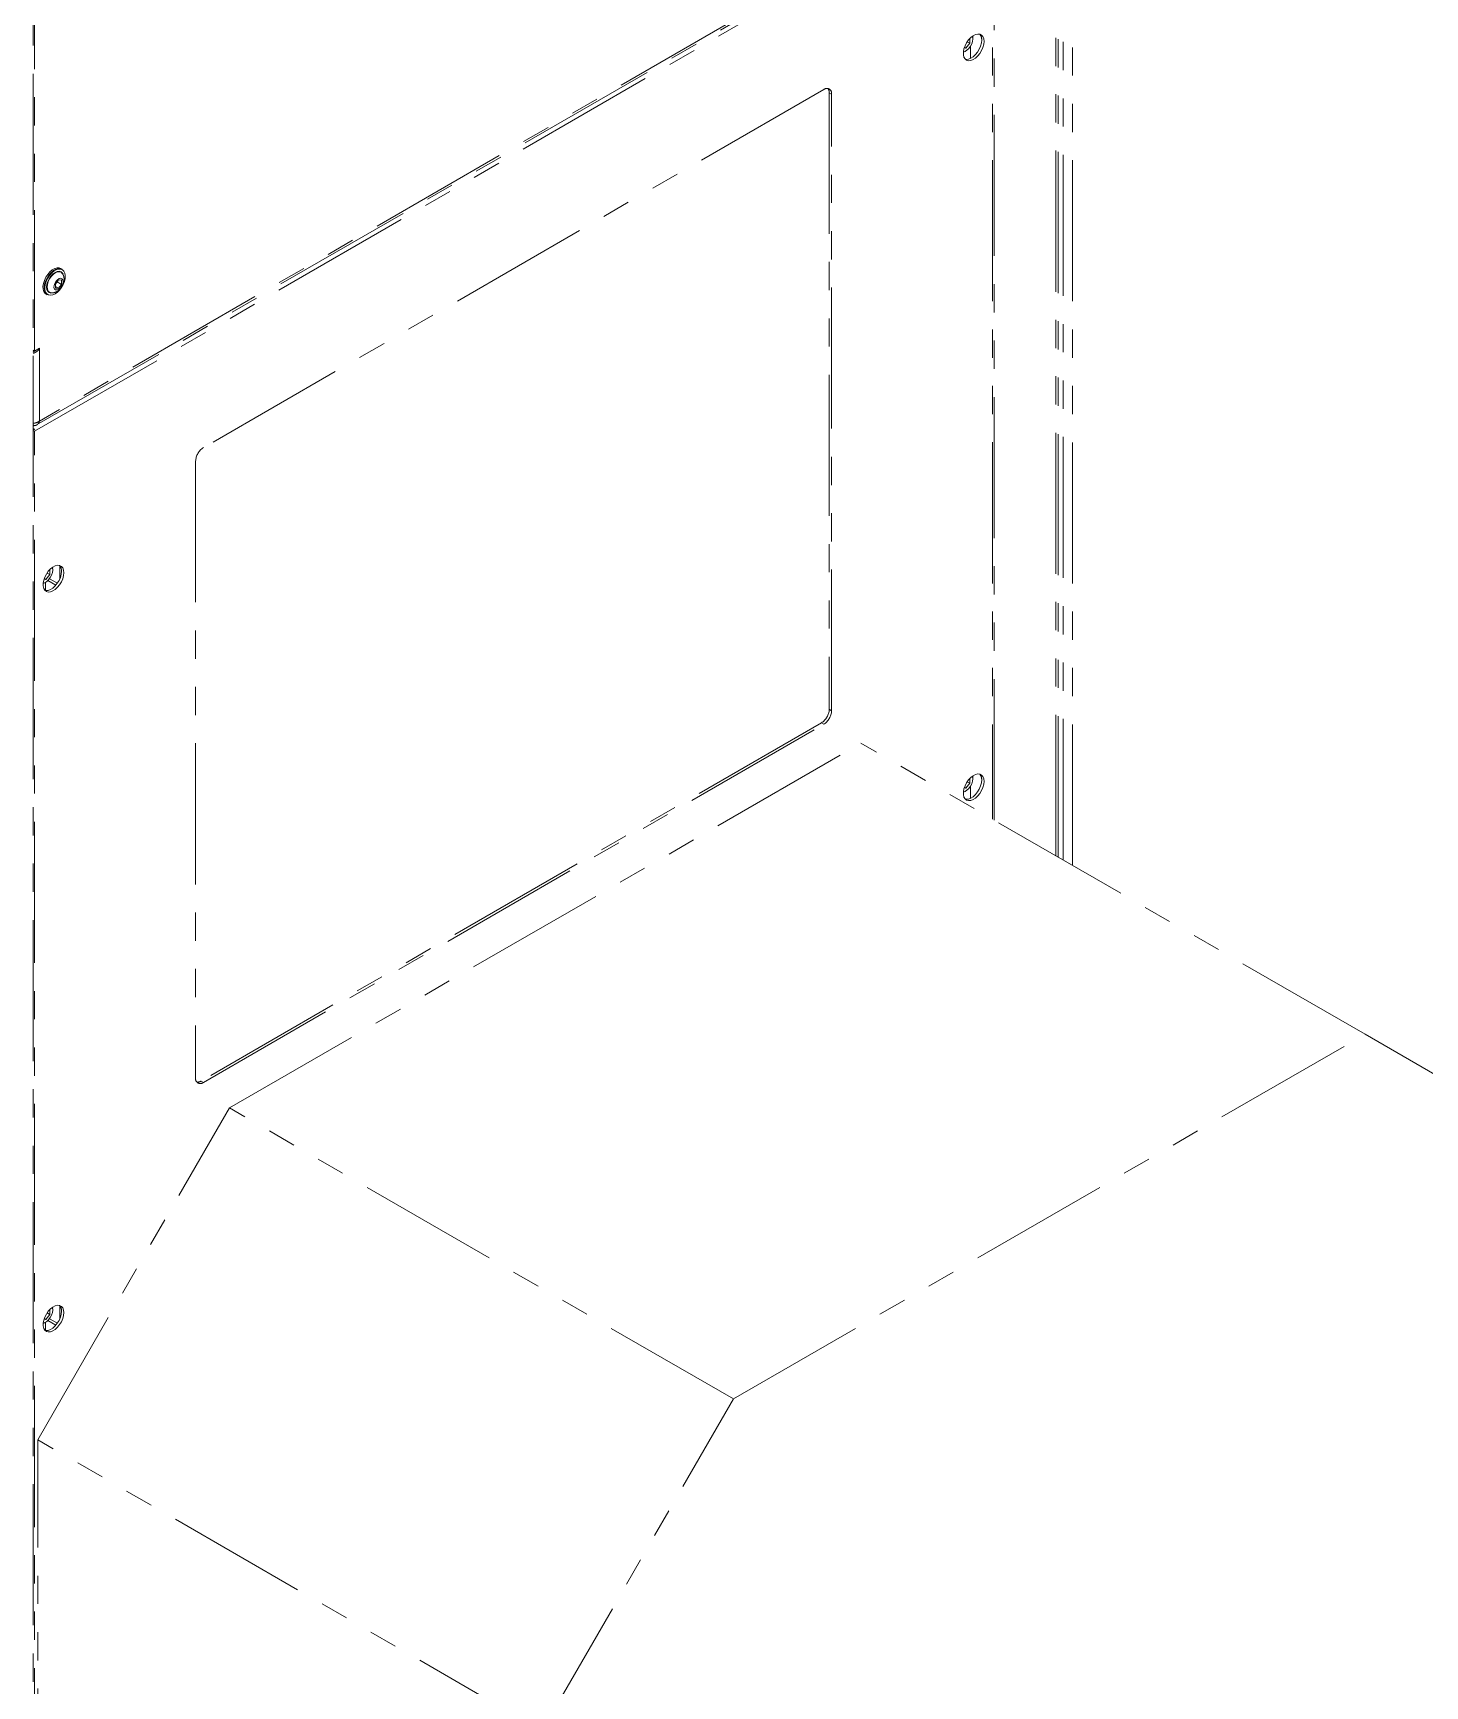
# Paper-space layout 'Blatt1' of a CAD drawing. Header units: millimetres. Extents: x 0 to 1189, y 0 to 841.
# Drawn here: x 671.7 to 734.4, y 99.3 to 173.7 of the extents above; entities that cross this region are included whole.
import ezdxf

# ---------------------------------------------------------------- set-up
doc = ezdxf.new("R2010")
doc.units = ezdxf.units.MM
doc.linetypes.add('PHANTOM', pattern=[12.7, 6.35, -1.27, 1.27, -1.27, 1.27, -1.27])

psp = doc.layouts.new('Blatt1')

# ---------------------------------------------------------------- linework, layer by layer
at = {"color": 8, "linetype": 'PHANTOM', "lineweight": 18}
for p, q in [((718.08, 136.437), (718.08, 211.6)), ((718.505, 136.192), (718.505, 211.6)), ((717.755, 136.625), (717.755, 211.124)), ((714.679, 180.85), (671.984, 156.202)), ((707.65, 170.923), (707.544, 170.984)), ((671.984, 156.202), (671.984, 159.441)), ((707.544, 143.222), (707.65, 143.16)), ((707.297, 142.548), (707.191, 142.609)), ((679.26, 126.485), (679.366, 126.424))]:
    psp.add_line(p, q, dxfattribs=at)
at = {"color": 7, "linetype": 'PHANTOM', "lineweight": 18}
for p, q in [((717.86, 136.564), (717.86, 211.333)), ((714.969, 138.233), (714.969, 209.516)), ((671.765, 159.347), (671.765, 184.616)), ((671.694, 184.534), (671.694, 80.213)), ((671.765, 155.743), (714.898, 180.643)), ((671.856, 156.024), (714.679, 180.744)), ((714.898, 180.643), (714.898, 138.274)), ((713.88, 173.209), (713.88, 173.429)), ((714.014, 173.404), (714.014, 173.453)), ((713.661, 172.841), (713.59, 172.809)), ((713.623, 172.996), (713.703, 172.989)), ((713.634, 173.029), (713.703, 172.989)), ((713.661, 172.841), (713.703, 172.866)), ((713.88, 173.209), (713.703, 172.989)), ((713.759, 173.279), (713.88, 173.209)), ((713.908, 172.528), (713.908, 173.073)), ((707.297, 171.127), (679.366, 155.003)), ((707.544, 170.984), (707.544, 143.222)), ((707.65, 143.16), (707.65, 170.923)), ((673.005, 163.043), (672.948, 163.075)), ((672.84, 162.553), (672.698, 162.377)), ((672.698, 162.361), (672.783, 162.466)), ((672.698, 162.377), (672.698, 162.188)), ((672.698, 162.257), (672.84, 162.176)), ((672.783, 162.466), (672.783, 162.483)), ((672.783, 162.466), (672.981, 162.352)), ((672.981, 162.54), (672.84, 162.553)), ((672.84, 162.176), (672.981, 162.352)), ((672.981, 162.352), (672.981, 162.54)), ((673.014, 162.865), (673.044, 162.809)), ((672.278, 161.915), (672.335, 161.882)), ((672.698, 162.188), (672.84, 162.176)), ((671.694, 159.388), (671.765, 159.347)), ((671.991, 159.478), (671.765, 159.347)), ((671.956, 159.457), (671.984, 159.441)), ((671.963, 159.461), (671.991, 159.445)), ((671.991, 159.445), (671.984, 159.441)), ((671.991, 159.445), (671.991, 159.478)), ((671.694, 156.095), (671.715, 155.99)), ((671.694, 155.996), (671.715, 155.99)), ((671.775, 155.838), (671.694, 155.86)), ((671.694, 155.791), (671.775, 155.838)), ((671.694, 155.762), (671.765, 155.743)), ((671.765, 81.006), (671.765, 155.743)), ((679.013, 154.391), (679.013, 126.628)), ((672.896, 149.092), (672.896, 149.688)), ((672.225, 148.92), (672.154, 148.888)), ((672.187, 149.076), (672.267, 149.068)), ((672.197, 149.108), (672.267, 149.068)), ((672.225, 148.92), (672.267, 148.945)), ((672.26, 148.941), (672.26, 148.566)), ((672.444, 149.288), (672.267, 149.068)), ((672.323, 149.358), (672.444, 149.288)), ((672.364, 149.019), (672.723, 148.812)), ((672.788, 148.897), (672.436, 149.1)), ((672.444, 149.288), (672.444, 149.508)), ((672.578, 149.484), (672.578, 149.533)), ((707.191, 142.609), (679.26, 126.485)), ((679.366, 126.424), (707.297, 142.548)), ((680.533, 125.277), (708.973, 141.695)), ((731.671, 128.591), (708.973, 141.695)), ((713.759, 139.964), (713.88, 139.894)), ((713.88, 139.894), (713.88, 140.114)), ((714.014, 140.09), (714.014, 140.139)), ((713.661, 139.526), (713.59, 139.494)), ((713.623, 139.681), (713.703, 139.674)), ((713.634, 139.714), (713.703, 139.674)), ((713.661, 139.526), (713.703, 139.551)), ((713.88, 139.894), (713.703, 139.674)), ((713.908, 139.213), (713.908, 139.758)), ((703.231, 112.173), (731.671, 128.591)), ((731.671, 128.591), (740.298, 123.61)), ((671.906, 110.335), (680.533, 125.277)), ((703.231, 112.173), (680.533, 125.277)), ((672.444, 115.973), (672.444, 116.193)), ((672.578, 116.169), (672.578, 116.218)), ((672.896, 115.777), (672.896, 116.373)), ((672.225, 115.606), (672.154, 115.573)), ((672.187, 115.761), (672.267, 115.754)), ((672.197, 115.794), (672.267, 115.754)), ((672.225, 115.606), (672.267, 115.63)), ((672.26, 115.626), (672.26, 115.251)), ((672.444, 115.973), (672.267, 115.754)), ((672.323, 116.043), (672.444, 115.973)), ((672.364, 115.704), (672.723, 115.497)), ((672.788, 115.582), (672.436, 115.785)), ((694.604, 97.231), (703.231, 112.173)), ((694.604, 97.231), (671.906, 110.335)), ((671.906, 80.082), (671.906, 110.335))]:
    psp.add_line(p, q, dxfattribs=at)
at = {"color": 7, "linetype": 'PHANTOM', "lineweight": 18, "flags": 128}
for points in [[(714.517, 173.294), (714.504, 173.411), (714.467, 173.507), (714.407, 173.578), (714.329, 173.618), (714.235, 173.626), (714.131, 173.602), (714.023, 173.547), (713.916, 173.464), (713.816, 173.357), (713.73, 173.232), (713.66, 173.096), (713.611, 172.956), (713.586, 172.82), (713.586, 172.695), (713.611, 172.587), (713.66, 172.504), (713.73, 172.448), (713.816, 172.423), (713.916, 172.431), (714.023, 172.471), (714.131, 172.541), (714.235, 172.637), (714.329, 172.753), (714.407, 172.885), (714.467, 173.024), (714.504, 173.163), (714.517, 173.294)], [(713.587, 172.824), (713.659, 172.844), (713.748, 172.895), (713.833, 172.973), (713.907, 173.071), (713.965, 173.182), (714.002, 173.296), (714.014, 173.404), (714.002, 173.498), (713.992, 173.526)], [(714.006, 173.536), (714.011, 173.507), (714.014, 173.453)], [(714.41, 173.356), (714.398, 173.224), (714.361, 173.085), (714.301, 172.946), (714.222, 172.815), (714.129, 172.698), (714.025, 172.602), (713.917, 172.532), (713.81, 172.493), (713.71, 172.485), (713.668, 172.492)], [(672.948, 163.075), (672.874, 163.102), (672.775, 163.103), (672.668, 163.07), (672.558, 163.007), (672.451, 162.916), (672.353, 162.802), (672.269, 162.672), (672.203, 162.532), (672.159, 162.39), (672.14, 162.254), (672.147, 162.131), (672.178, 162.027), (672.233, 161.949), (672.278, 161.915)], [(672.335, 161.882), (672.29, 161.916), (672.235, 161.995), (672.203, 162.098), (672.197, 162.221), (672.216, 162.357), (672.26, 162.499), (672.325, 162.639), (672.41, 162.769), (672.508, 162.883), (672.615, 162.974), (672.725, 163.038), (672.832, 163.07), (672.93, 163.07), (673.005, 163.043)], [(673.082, 162.949), (673.018, 163.011), (672.937, 163.043), (672.841, 163.044), (672.737, 163.012), (672.631, 162.951), (672.527, 162.862), (672.432, 162.752), (672.35, 162.625), (672.286, 162.49), (672.244, 162.352), (672.225, 162.22), (672.231, 162.101), (672.262, 162), (672.315, 161.924), (672.389, 161.877), (672.478, 161.861), (672.578, 161.877), (672.684, 161.923), (672.79, 161.999), (672.89, 162.099), (672.98, 162.218), (673.026, 162.296)], [(672.585, 161.972), (672.493, 161.963), (672.414, 161.987), (672.354, 162.043), (672.316, 162.128), (672.303, 162.234), (672.316, 162.356), (672.354, 162.484), (672.414, 162.61), (672.493, 162.726), (672.585, 162.823), (672.684, 162.895), (672.783, 162.937), (672.875, 162.946), (672.954, 162.921), (673.014, 162.865), (673.014, 162.865)], [(673.013, 162.844), (673.012, 162.845), (672.954, 162.9), (672.877, 162.923), (672.789, 162.914), (672.693, 162.874), (672.598, 162.804), (672.509, 162.711), (672.433, 162.599), (672.375, 162.477), (672.338, 162.354), (672.325, 162.236), (672.338, 162.134), (672.375, 162.052), (672.375, 162.052)], [(672.662, 162.144), (672.637, 162.211), (672.639, 162.299), (672.669, 162.397), (672.721, 162.489), (672.79, 162.565), (672.865, 162.614), (672.937, 162.629), (672.995, 162.608), (673.033, 162.555), (673.045, 162.475), (673.028, 162.381), (672.987, 162.285), (672.925, 162.199), (672.852, 162.135), (672.777, 162.103), (672.711, 162.106), (672.662, 162.144)], [(673.037, 162.318), (673.053, 162.35), (673.106, 162.488), (673.137, 162.623), (673.143, 162.75), (673.124, 162.861), (673.082, 162.949)], [(673.08, 149.374), (673.067, 149.491), (673.03, 149.587), (672.971, 149.657), (672.892, 149.697), (672.798, 149.706), (672.694, 149.682), (672.586, 149.626), (672.48, 149.543), (672.38, 149.436), (672.293, 149.311), (672.223, 149.175), (672.175, 149.035), (672.15, 148.899), (672.15, 148.774), (672.175, 148.667), (672.223, 148.583), (672.293, 148.527), (672.38, 148.503), (672.48, 148.511), (672.586, 148.55), (672.694, 148.62), (672.798, 148.716), (672.892, 148.833), (672.971, 148.964), (673.03, 149.103), (673.067, 149.242), (673.08, 149.374)], [(672.15, 148.904), (672.223, 148.923), (672.311, 148.974), (672.396, 149.052), (672.471, 149.15), (672.529, 149.261), (672.565, 149.375), (672.578, 149.484), (672.565, 149.578), (672.555, 149.605)], [(672.57, 149.616), (672.575, 149.586), (672.578, 149.533)], [(672.974, 149.435), (672.961, 149.303), (672.924, 149.164), (672.865, 149.025), (672.786, 148.894), (672.692, 148.777), (672.588, 148.681), (672.48, 148.612), (672.373, 148.572), (672.274, 148.564), (672.235, 148.571)], [(714.517, 139.979), (714.504, 140.096), (714.467, 140.193), (714.407, 140.263), (714.329, 140.303), (714.235, 140.312), (714.131, 140.288), (714.023, 140.232), (713.916, 140.149), (713.816, 140.042), (713.73, 139.917), (713.66, 139.781), (713.611, 139.641), (713.586, 139.505), (713.586, 139.38), (713.611, 139.273), (713.66, 139.189), (713.73, 139.133), (713.816, 139.109), (713.916, 139.116), (714.023, 139.156), (714.131, 139.226), (714.235, 139.322), (714.329, 139.439), (714.407, 139.57), (714.467, 139.709), (714.504, 139.848), (714.517, 139.979)], [(713.587, 139.51), (713.659, 139.529), (713.748, 139.58), (713.833, 139.658), (713.907, 139.756), (713.965, 139.867), (714.002, 139.981), (714.014, 140.09), (714.002, 140.184), (713.992, 140.211)], [(714.41, 140.041), (714.398, 139.909), (714.361, 139.77), (714.301, 139.631), (714.222, 139.5), (714.129, 139.383), (714.025, 139.287), (713.917, 139.218), (713.81, 139.178), (713.71, 139.17), (713.668, 139.177)], [(714.006, 140.221), (714.011, 140.192), (714.014, 140.139)], [(673.08, 116.059), (673.067, 116.176), (673.03, 116.272), (672.971, 116.342), (672.892, 116.382), (672.798, 116.391), (672.694, 116.367), (672.586, 116.312), (672.48, 116.228), (672.38, 116.121), (672.293, 115.996), (672.223, 115.86), (672.175, 115.72), (672.15, 115.584), (672.15, 115.459), (672.175, 115.352), (672.223, 115.268), (672.293, 115.212), (672.38, 115.188), (672.48, 115.196), (672.586, 115.236), (672.694, 115.305), (672.798, 115.401), (672.892, 115.518), (672.971, 115.649), (673.03, 115.788), (673.067, 115.927), (673.08, 116.059)], [(672.15, 115.589), (672.223, 115.608), (672.311, 115.659), (672.396, 115.737), (672.471, 115.835), (672.529, 115.946), (672.565, 116.06), (672.578, 116.169), (672.565, 116.263), (672.555, 116.29)], [(672.974, 116.12), (672.961, 115.988), (672.924, 115.849), (672.865, 115.71), (672.786, 115.579), (672.692, 115.462), (672.588, 115.367), (672.48, 115.297), (672.373, 115.257), (672.274, 115.249), (672.235, 115.256)], [(672.57, 116.301), (672.575, 116.272), (672.578, 116.218)]]:
    psp.add_lwpolyline(points, dxfattribs=at)
at = {"color": 7, "linetype": 'PHANTOM', "lineweight": 18}
for centre, radius, start, end in [((714.045, 173.381), 0.366, 356.0771, 40.76459), ((707.435, 170.958), 0.218, 350.78596, 129.20329), ((707.251, 170.999), 0.293, 357.03471, 36.19243), ((672.524, 162.156), 0.182, 214.74355, 266.16453), ((679.78, 154.356), 0.768, 122.60548, 177.39452), ((672.609, 149.46), 0.366, 356.0771, 40.76459), ((706.777, 143.257), 0.768, 302.60548, 357.39452), ((706.883, 143.195), 0.768, 302.60548, 357.39452), ((714.045, 140.066), 0.366, 356.0771, 40.76459), ((679.228, 126.593), 0.218, 170.78596, 309.20329), ((679.101, 126.731), 0.293, 263.81035, 302.9622), ((672.609, 116.145), 0.366, 356.0771, 40.76459)]:
    psp.add_arc(centre, radius, start, end, dxfattribs=at)
for points, knots in [([(672.515, 161.976), (672.542, 161.975), (672.603, 161.972), (672.696, 161.996), (672.793, 162.042), (672.884, 162.111), (672.966, 162.203), (673.034, 162.316), (673.078, 162.439), (673.096, 162.562), (673.087, 162.678), (673.059, 162.773), (673.025, 162.822), (673.011, 162.841)], [0, 0, 0, 0, 0.067015, 0.152447, 0.240608, 0.334824, 0.436127, 0.541625, 0.651521, 0.753893, 0.850242, 0.941681, 1, 1, 1, 1]), ([(671.984, 159.441), (671.952, 159.407), (671.888, 159.341), (671.78, 159.278), (671.718, 159.257), (671.694, 159.25)], [0, 0, 0, 0, 0.3852, 0.770401, 1, 1, 1, 1]), ([(671.755, 159.354), (671.737, 159.338), (671.715, 159.32), (671.697, 159.308), (671.694, 159.306)], [0, 0, 0, 0, 0.820532, 1, 1, 1, 1]), ([(671.694, 156.103), (671.718, 156.104), (671.78, 156.105), (671.888, 156.138), (671.952, 156.181), (671.984, 156.202)], [0, 0, 0, 0, 0.229599, 0.6148, 1, 1, 1, 1])]:
    psp.add_open_spline(points, degree=3, knots=knots, dxfattribs=at)
psp.add_open_spline([(671.984, 156.202), (671.973, 156.171), (671.951, 156.108), (671.888, 156.04), (671.81, 155.996), (671.747, 155.992), (671.715, 155.99)], degree=3, dxfattribs=at)

doc.saveas('drawing.dxf')
